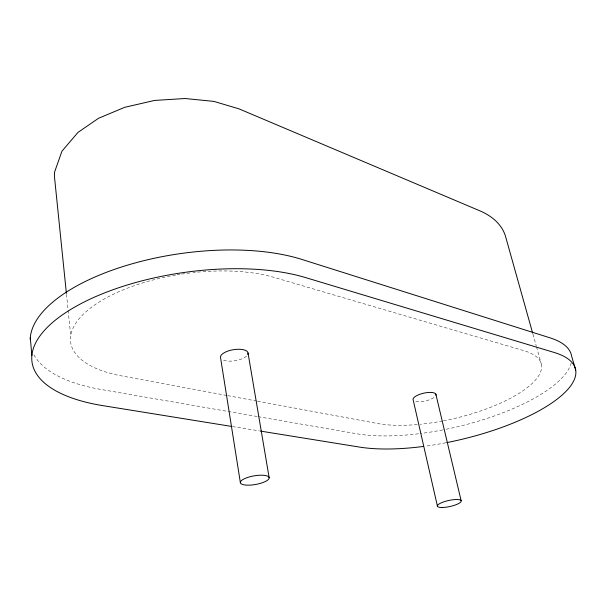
<?xml version="1.0" encoding="UTF-8"?>
<svg xmlns="http://www.w3.org/2000/svg" width="606" height="606" viewBox="0 0 606 606"><rect width="100%" height="100%" fill="white"/><g stroke="black" fill="none" stroke-linecap="round" stroke-linejoin="round"><path stroke-width="0.45" stroke-dasharray="3.03 2.27" d="M232.439 426.563L259.527 430.934M257.156 416.504L100.785 389.423A160.514 68.546 -8.2 0 1 33.436 353.821M258.088 416.67L356.752 433.752A127.51 43.624 -13.3 0 0 419.473 433.654M226.765 395.468L121.67 375.917A121.571 51.745 -8.2 0 1 74.023 326.21A121.571 51.745 -8.2 0 1 176.157 274.988M227.689 395.642L256.52 401.005M257.452 401.172L377.424 423.488A96.695 33.012 -13.3 0 0 419.322 424.351M532.916 334.058L536.227 345.867M536.477 346.776L541.317 364.039M66.493 294.327L68.031 309.355M68.122 310.295L70.72 335.656M445.804 442.797A128.184 42.39 -13.2 0 1 425.238 446.198M433.881 397.559A11.756 3.984 -12.8 0 1 414.133 400.922M246.597 356.048A13.938 5.575 -9.3 0 1 234.014 360.881A13.938 5.575 -9.3 0 1 221.728 359.26M571.261 362.835A127.51 43.624 -13.3 0 1 443.675 429.752M442.751 429.934A127.51 43.624 -13.3 0 1 420.405 433.532M443.494 420.829A96.695 33.012 -13.3 0 0 530.326 385.121A96.695 33.012 -13.3 0 0 524.001 350.715L274.026 277.389A121.571 51.745 -8.2 0 0 192.95 272.617M442.585 421.003A96.695 33.012 -13.3 0 1 420.231 424.261M177.081 274.829A121.571 51.745 -8.2 0 1 179.853 274.374M181.709 274.094A121.571 51.745 -8.2 0 1 192.011 272.723"/><path stroke-width="0.91" d="M231.5 426.412L102.588 405.596A161.59 66.804 -8.3 0 1 68.311 310.939A161.59 66.804 -8.3 0 1 305.379 277.525L554.149 352.457A128.184 42.39 -13.2 0 1 560.429 396.498A128.184 42.39 -13.2 0 1 446.728 442.615M260.459 431.086L359.479 447.077A128.184 42.39 -13.2 0 0 423.352 446.448M575.7 370.077L571.594 356.055A127.51 43.624 -13.3 0 0 549.96 337.822L301.811 259.413A160.514 68.546 -8.2 0 0 129.229 264.633A160.514 68.546 -8.2 0 0 30.194 339.504M532.659 333.149L505.404 235.931C501.617 224.205 492.352 216.622 481.543 211.539L239.006 108.86L213.888 101.399L185.004 98.52L154.575 100.429L124.738 107.307L98.536 118.276L77.954 132.419L61.918 151.227L54.623 171.945L54.388 175.96L66.395 293.387M435.843 394.135L461.121 500.601M437.494 506.449L413.209 400.104A11.756 3.984 -12.8 0 1 423.98 393.12A11.756 3.984 -12.8 0 1 435.949 395.18M248.036 353.003L269.162 477.733A14.605 4.378 -9.9 0 1 248.066 485.171A14.605 4.378 -9.9 0 1 247.066 477.649A14.605 4.378 -9.9 0 1 269.162 477.733M240.385 482.74L220.531 357.532A13.938 5.575 -9.3 0 1 235.136 349.457A13.938 5.575 -9.3 0 1 247.771 354.502M30.3 337.633L31.853 355.563M442.16 507.495A12.226 3.083 -12.4 0 0 461.166 501.42A12.226 3.083 -12.4 0 0 444.546 501.586A12.226 3.083 -12.4 0 0 442.16 507.495"/></g></svg>
